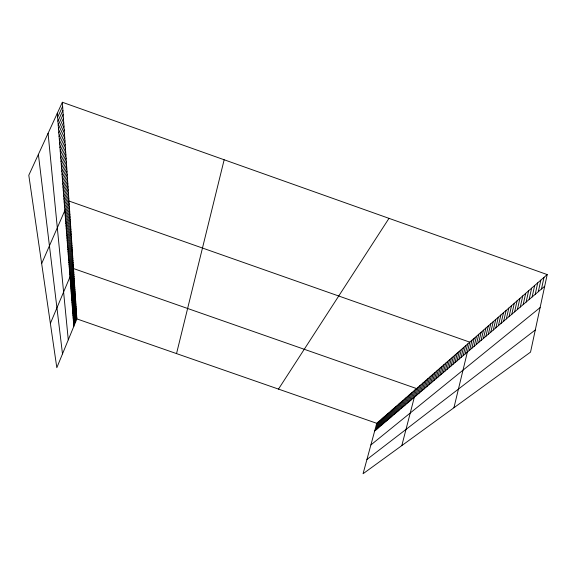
<?xml version="1.0" encoding="UTF-8"?>
<svg xmlns="http://www.w3.org/2000/svg" width="576" height="576" viewBox="0 0 576 576"><rect width="100%" height="100%" fill="white"/><g stroke="black" fill="none" stroke-linecap="round" stroke-linejoin="round"><path stroke-width="0.86" d="M541.483 288.994L543.996 277.373M547.2 274.572L530.539 352.109L363.067 473.738L376.754 423.31L547.2 274.572L62.359 102.262L28.8 175.248L56.822 367.704L76.882 318.91L62.359 102.262M538.322 291.686L540.835 280.13M532.145 296.95L534.643 285.53M535.212 294.336L537.718 282.852M526.133 302.069L528.631 290.779M529.114 299.527L531.619 288.173M523.188 304.574L525.679 293.35M517.421 309.478L519.912 298.39M520.286 307.044L522.778 295.884M511.812 314.258L514.289 303.293M514.598 311.882L517.082 300.859M506.347 318.91L508.824 308.066M509.062 316.598L511.538 305.69M501.026 323.431L503.496 312.71M503.669 321.185L506.138 310.406M495.85 327.845L498.305 317.239M498.42 325.656L500.882 314.993M490.795 332.143L493.243 321.653M493.308 330.005L495.756 319.464M485.878 336.334L488.318 325.958M488.318 334.253L490.766 323.82M481.075 340.416L483.509 330.156M483.458 338.386L485.892 328.068M476.395 344.405L478.814 334.253M478.721 342.425L481.147 332.215M469.584 350.201L471.989 340.207M471.823 348.293L474.235 338.242M474.098 346.363L476.51 336.262M465.242 353.894L467.64 344.002M453.931 407.75L469.764 342.144L68.983 201.031L41.666 263.614M459.007 359.201L461.39 349.452M461.066 357.451L463.45 347.659M463.14 355.687L465.53 345.838M176.53 353.599L224.158 159.768M452.988 364.327L455.35 354.722M454.975 362.642L457.344 352.987M456.977 360.929L459.353 351.23M449.086 367.654L451.44 358.135M451.022 365.998L453.384 356.443M443.39 372.499L445.723 363.125M445.262 370.901L447.61 361.476M447.163 369.288L449.51 359.82M437.875 377.194L440.194 367.949M439.69 375.646L442.022 366.358M441.533 374.083L443.866 364.752M432.533 381.737L434.844 372.622M434.297 380.239L436.608 371.081M436.075 378.727L438.394 369.526M427.363 386.143L429.653 377.15M429.07 384.689L431.366 375.653M430.79 383.22L433.094 374.148M420.71 391.802L422.978 382.975M422.345 390.413L424.62 381.542M424.001 389.002L426.283 380.088M425.671 387.576L427.961 378.626M415.894 395.899L418.147 387.187M417.485 394.553L419.738 385.798M419.09 393.185L421.351 384.394M409.702 401.177L411.926 392.616M411.228 399.881L413.46 391.277M412.769 398.57L415.008 389.93M401.81 445.601L416.57 388.57L73.505 268.553L50.371 323.417M403.74 406.253L405.943 397.836M405.209 405L407.419 396.554M406.692 403.74L408.91 395.251M408.19 402.466L410.407 393.941M399.42 409.932L401.609 401.623M400.846 408.715L403.042 400.37M402.286 407.491L404.482 399.11M393.84 414.677L396.007 406.505M395.215 413.503L397.39 405.302M396.605 412.322L398.779 404.086M398.002 411.134L400.19 402.862M387.158 420.365L389.304 412.358M388.476 419.249L390.622 411.214M389.794 418.118L391.946 410.054M391.133 416.981L393.293 408.881M392.479 415.836L394.646 407.7M382.032 424.735L384.149 416.858M383.292 423.655L385.416 415.75M384.574 422.568L386.705 414.626M385.862 421.474L387.994 413.503M375.869 429.977L377.957 422.258M377.078 428.947L379.174 421.193M378.302 427.903L380.405 420.127M379.534 426.859L381.643 419.047M380.772 425.801L382.889 417.953M73.354 320.292L76.471 312.739M73.476 321.826L76.572 314.302M73.591 323.345L76.68 315.85M73.706 324.857L76.781 317.39M72.619 310.788L75.816 303.055M72.742 312.408L75.931 304.711M72.864 314.014L76.039 306.346M72.994 315.605L76.147 307.966M73.109 317.182L76.255 309.571M73.231 318.744L76.363 311.162M71.834 300.744L75.132 292.831M71.971 302.458L75.247 294.574M72.101 304.157L75.37 296.302M72.23 305.834L75.485 298.015M72.36 307.498L75.593 299.714M72.49 309.154L75.708 301.392M71.15 291.924L74.534 283.853M71.294 293.724L74.657 285.682M71.431 295.502L74.779 287.496M71.568 297.266L74.894 289.289M71.705 299.016L75.017 291.067M70.438 282.672L73.901 274.435M70.582 284.558L74.03 276.35M70.726 286.43L74.16 278.258M70.87 288.281L74.282 280.138M71.014 290.11L74.405 282.002M69.833 274.932L73.375 266.551M70.142 278.842L73.642 270.533M70.286 280.764L73.771 272.491M69.048 264.802L72.684 256.248M69.214 266.868L72.821 258.35M69.372 268.92L72.965 260.431M69.523 270.943L73.102 262.49M69.682 272.945L73.238 264.535M68.393 256.313L72.101 247.608M68.558 258.473L72.252 249.804M68.724 260.604L72.396 251.971M68.89 262.714L72.54 254.117M67.709 247.457L71.496 238.594M67.882 249.703L71.654 240.883M68.054 251.935L71.806 243.151M68.22 254.131L71.957 245.39M66.989 238.205L70.87 229.19M67.169 240.559L71.028 231.581M67.349 242.878L71.186 233.942M67.529 245.182L71.345 236.282M66.427 230.99L70.373 221.854M66.614 233.424L70.538 224.323M66.802 235.829L70.704 226.771M65.65 220.99L69.696 211.68M65.851 223.531L69.869 214.265M66.046 226.051L70.042 216.821M66.24 228.535L70.207 219.355M65.045 213.178L69.163 203.738M65.254 215.813L69.343 206.417M65.455 218.419L69.516 209.066M64.404 204.919L68.602 195.343M64.627 207.734L68.789 198.202M63.734 196.272L68.011 186.552M63.965 199.188L68.206 189.518M64.188 202.075L68.407 192.449M63.043 187.286L67.399 177.422M63.274 190.318L67.601 180.504M63.504 193.313L67.81 183.55M62.316 177.955L66.758 167.94M62.561 181.102L66.974 171.144M62.798 184.219L67.19 174.305M61.819 171.526L66.326 161.41M62.071 174.758L66.542 164.7M61.042 161.561L65.642 151.286M61.308 164.923L65.873 154.706M61.56 168.25L66.103 158.083M60.509 154.685L65.174 144.31M60.782 158.148L65.412 147.823M59.688 144.022L64.454 133.481M59.962 147.622L64.699 137.138M60.242 151.178L64.937 140.746M59.112 136.656L63.95 126M59.4 140.364L64.202 129.766M58.529 129.082L63.432 118.318M58.824 132.898L63.698 122.184M57.924 121.291L62.906 110.405M58.226 125.215L63.173 114.386M57.614 117.31L62.633 106.366M278.482 389.095L388.994 218.347M374.666 430.999L544.687 286.272M370.886 444.938L540.108 307.591M366.941 459.468L535.298 329.969M76.882 318.91L376.754 423.31M38.383 154.404L62.496 353.902M48.074 133.33L68.278 339.84M57.298 113.263L73.822 326.347"/></g></svg>
